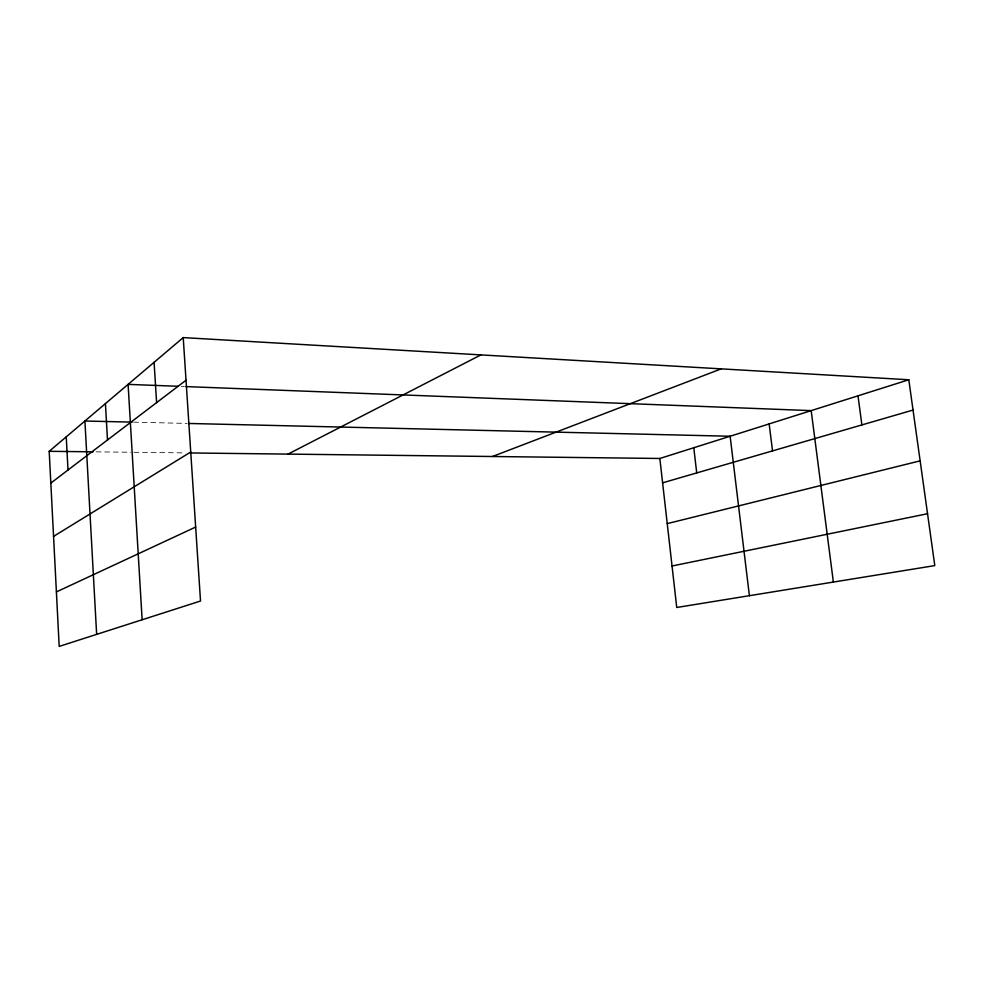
<?xml version="1.0" encoding="UTF-8"?>
<svg xmlns="http://www.w3.org/2000/svg" width="984" height="984" viewBox="0 0 984 984"><rect width="100%" height="100%" fill="white"/><g stroke="black" fill="none" stroke-linecap="round" stroke-linejoin="round"><path stroke-width="0.74" stroke-dasharray="4.92 3.69" d="M96.125 451.853L130.934 452.259M133.959 452.296L184.377 452.886M133.578 422.161L186.8 423.415M181.29 386.417L184.328 386.527"/><path stroke-width="1.48" d="M183.221 337.598L200.515 601.015L59.188 646.402L49.2 451.312L183.221 337.598L908.798 379.762L934.8 565.603L676.746 607.485L659.846 458.47L908.798 379.762M50.824 483.082L186.013 380.254M53.554 536.391L190.724 452.013M288.029 454.104L480.905 354.904M56.395 591.913L195.656 527.067M492.443 456.502L721.198 368.865M662.613 482.837L913.041 410.057M667.238 523.623L920.151 460.844M672.047 565.997L927.543 513.722M49.2 451.312L93.099 451.816M190.49 452.96L659.846 458.47M132.053 422.124L84.907 421.017L96.641 634.372M188.313 423.452L730.128 436.244L749.39 595.701M178.239 386.294L128.092 384.375L142.139 619.76M185.841 386.589L811.185 410.623L833.374 582.061M857.986 395.826L861.898 424.916M769.156 423.907L772.526 450.893M693.781 447.745L696.721 472.923M154.082 362.321L156.604 402.628M105.423 403.6L107.502 439.971M66.248 436.847L68.007 470.02"/></g></svg>
